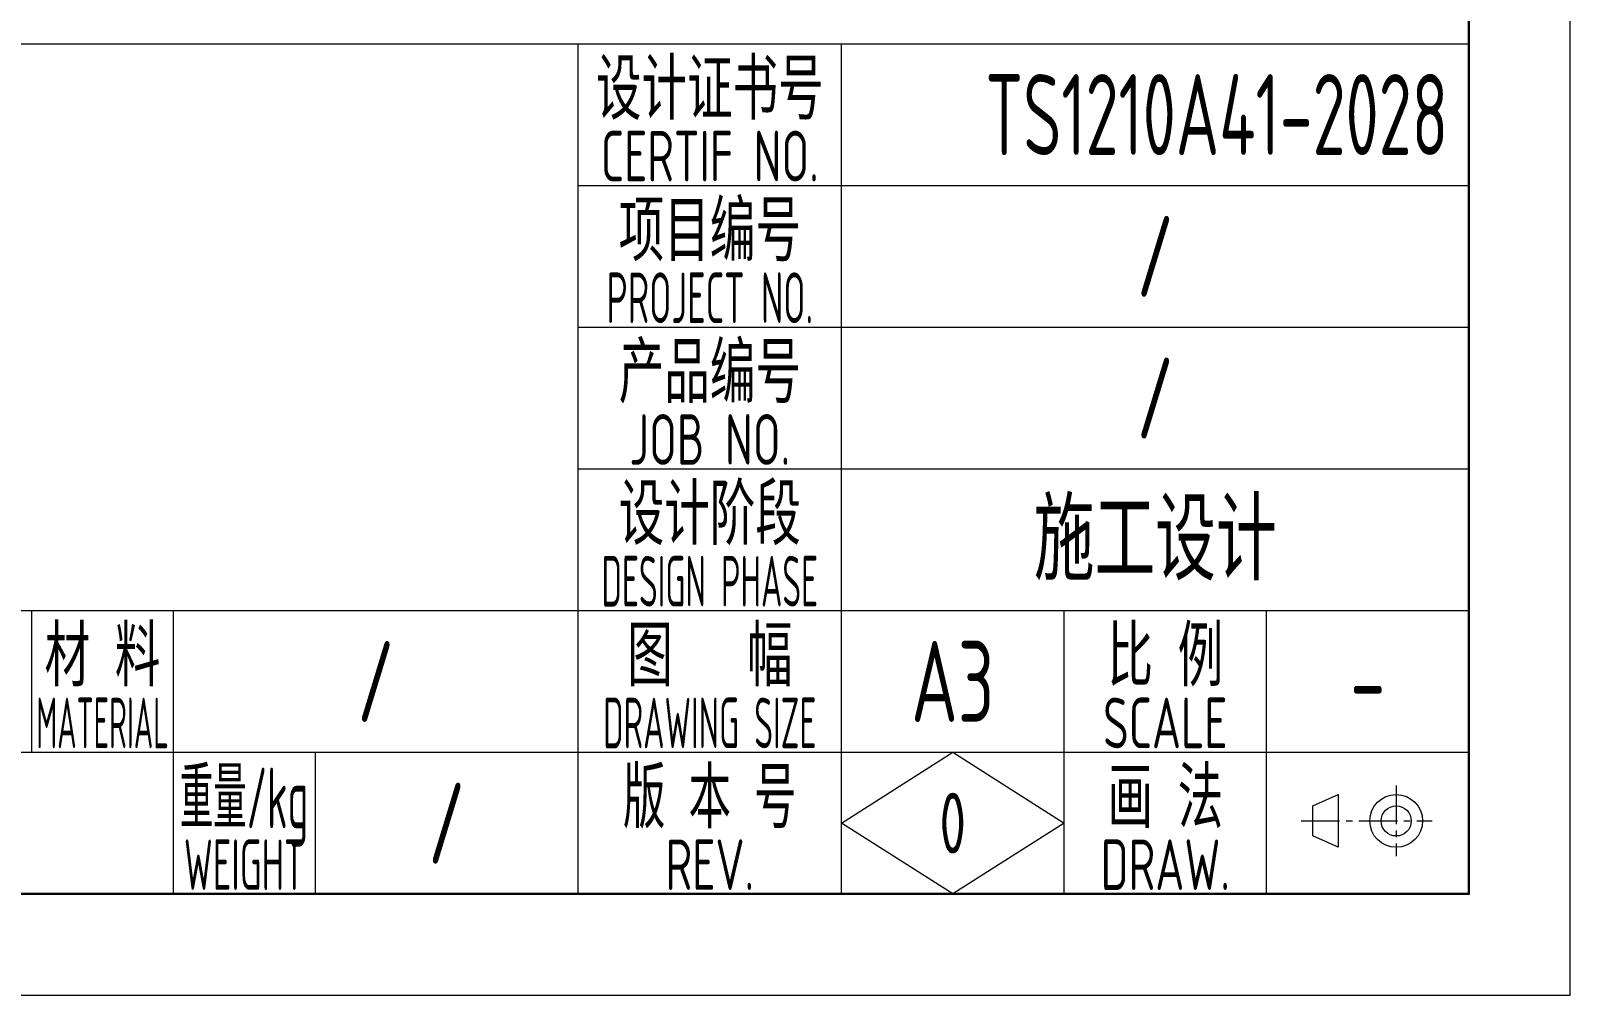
# Model space of a CAD drawing. Header units: millimetres. Extents: x 2135 to 2555, y 1580 to 1877.
# Drawn here: x 2479.1 to 2555.2, y 1579.8 to 1627.4 of the extents above; entities that cross this region are included whole.
import ezdxf
from ezdxf.enums import TextEntityAlignment as Align

# ---------------------------------------------------------------- set-up
doc = ezdxf.new("R2010")
doc.units = ezdxf.units.MM
doc.linetypes.add('CENTER2', pattern=[28.575, 19.05, -3.175, 3.175, -3.175])
for name, color, linetype, lineweight in [('1粗实线', 7, 'Continuous', 30), ('2细实线', 3, 'Continuous', 18), ('3中心线', 1, 'CENTER2', 18), ('7文本', 2, 'Continuous', 18), ('8标注', 3, 'Continuous', 18), ('9图表', 4, 'Continuous', 18)]:
    doc.layers.add(name, color=color, linetype=linetype, lineweight=lineweight)
doc.styles.add('lanpec', font='bpec_e.shx', dxfattribs={"width": 0.75, "bigfont": 'hztxt.shx'})

# ---------------------------------------------------------------- blocks, each defined once
blk = doc.blocks.new('A3')
at = {"layer": '1粗实线'}
blk.add_lwpolyline([(-395, 5), (-5, 5), (-5, 292), (-395, 292)], close=True, dxfattribs=at)
at = {"layer": '9图表'}
blk.add_lwpolyline([(-420, 0), (0, 0), (0, 297), (-420, 297)], close=True, dxfattribs=at)
blk = doc.blocks.new('蓝滨、蓝科零件图标题栏模板')
at = {"layer": '1粗实线'}
blk.add_lwpolyline([(-180, 0), (0, 0), (0, 70), (-180, 70)], close=True, dxfattribs=at)
at = {"layer": '3中心线', "ltscale": 0.1}
for p, q in [((-3.596, 5.352, 0), (-3.596, 1.866, 0)), ((-8.295, 3.609, 0), (-1.824, 3.609, 0))]:
    blk.add_line(p, q, dxfattribs=at)
at = {"layer": '9图表'}
for p, q in [((-180, 42), (0, 42)), ((-44, 0), (-44, 42)), ((-31, 0), (-31, 42)), ((-44, 35), (0, 35)), ((-44, 28), (0, 28)), ((-44, 21), (0, 21)), ((-180, 14), (0, 14)), ((-71, 14, 0), (-71, 7, 0)), ((-64, 14), (-64, 7)), ((-20, 0, 0), (-20, 14, 0)), ((-10, 0, 0), (-10, 14, 0)), ((-180, 7), (0, 7)), ((-64, 7), (-64, 0)), ((-57, 7, 0), (-57, 0, 0))]:
    blk.add_line(p, q, dxfattribs=at)
at = {"layer": '9图表', "elevation": 0}
for points in [[(-20, 3.5), (-25.5, 0), (-31, 3.5), (-25.5, 7)], [(-6.468, 2.307), (-7.716, 2.865), (-7.716, 4.354), (-6.468, 4.912)]]:
    blk.add_lwpolyline(points, close=True, dxfattribs=at)
at = {"layer": '9图表'}
for radius in [1.303, 0.744]:
    blk.add_circle((-3.596, 3.609, 0), radius, dxfattribs=at)
at = {"layer": '7文本', "style": 'lanpec'}
for tag, height, width, p in [('设计证书号', 4, 0.7, (-15.5, 38.5, 0)), ('设计签名', 4, 0.75, (-155.5, 31.5, 0)), ('设计日期', 4, 0.75, (-134.5, 31.5, 0)), ('项目编号', 4, 0.75, (-15.5, 31.5, 0)), ('名称', 5, 0.75, (-84, 30)), ('校对签名', 4, 0.75, (-155.5, 24.5, 0)), ('校对日期', 4, 0.75, (-134.5, 24.5, 0)), ('规格', 5, 0.75, (-84, 24)), ('产品编号', 4, 0.75, (-15.5, 24.5, 0)), ('审核签名', 4, 0.75, (-155.5, 17.5, 0)), ('审核日期', 4, 0.75, (-134.5, 17.5, 0)), ('设计阶段', 4, 0.75, (-15.5, 17.5, 0)), ('材料', 4, 0.75, (-54, 10.5, 0)), ('图幅', 4, 0.75, (-25.5, 10.5, 0)), ('比例', 4, 0.75, (-5, 10.5, 0)), ('重量', 4, 0.75, (-50.5, 3.5, 0)), ('REV', 3, 0.75, (-25.5, 3.5, 0))]:
    blk.add_attdef(tag, text='', height=height, dxfattribs=dict(at, width=width)).set_placement(p, align=Align.MIDDLE_CENTER)
at = {"layer": '7文本', "style": 'lanpec', "width": 0.75}
for tag, p in [('图号', (-110.5, 10.5)), ('文件编号', (-110.5, 3.5, 0))]:
    blk.add_attdef(tag, text='', height=4, dxfattribs=at).set_placement(p, align=Align.MIDDLE_LEFT)
at = {"layer": '9图表', "style": 'lanpec'}
for s, height, width, p in [('设计证书号', 3, 0.75, (-37.5, 39.75, 0)), ('CERTIF NO.', 2.5, 0.75, (-37.5, 36.45, 0)), ('项目编号', 3, 0.75, (-37.5, 32.75, 0)), ('PROJECT NO.', 2.5, 0.6, (-37.5, 29.45, 0)), ('产品编号', 3, 0.75, (-37.5, 25.75, 0)), ('JOB NO.', 2.5, 0.75, (-37.5, 22.45, 0)), ('设计阶段', 3, 0.75, (-37.5, 18.75, 0)), ('DESIGN PHASE', 2.5, 0.55, (-37.5, 15.45, 0)), ('材 料', 3, 0.75, (-67.5, 11.75)), ('图   幅', 3, 0.75, (-37.5, 11.75, 0)), ('比 例', 3, 0.75, (-15, 11.75, 0)), ('MATERIAL', 2.5, 0.5, (-67.5, 8.45)), ('DRAWING SIZE', 2.5, 0.55, (-37.5, 8.45, 0)), ('SCALE', 2.5, 0.75, (-15, 8.45, 0)), ('重量/kg', 3, 0.55, (-60.5, 4.75, 0)), ('版 本 号', 3, 0.7, (-37.5, 4.75)), ('画 法', 3, 0.75, (-15, 4.75, 0)), ('WEIGHT', 2.5, 0.6, (-60.5, 1.45, 0)), ('REV.', 2.5, 0.75, (-37.5, 1.45)), ('DRAW.', 2.5, 0.75, (-15, 1.45, 0))]:
    blk.add_text(s, height=height, dxfattribs=dict(at, width=width)).set_placement(p, align=Align.MIDDLE_CENTER)

msp = doc.modelspace()

# ---------------------------------------------------------------- block references
at = {"layer": '2细实线'}
msp.add_blockref('A3', (2555.182, 1579.765), dxfattribs=at)
at = {"layer": '8标注'}
ref = msp.add_blockref('蓝滨、蓝科零件图标题栏模板', (2550.182, 1584.765), dxfattribs=at)
ref.add_attrib('设计证书号', '    TS1210A41-2028', dxfattribs={"layer": '7文本', "height": 4, "style": 'lanpec', "width": 0.7}).set_placement((2534.682, 1623.265, 0), align=Align.MIDDLE_CENTER)
ref.add_attrib('REV', '0', dxfattribs={"layer": '7文本', "height": 3, "style": 'lanpec', "width": 0.75}).set_placement((2524.682, 1588.265, 0), align=Align.MIDDLE_CENTER)
ref.add_attrib('产品编号', '/', dxfattribs={"layer": '7文本', "height": 4, "style": 'lanpec', "width": 0.75}).set_placement((2534.682, 1609.265, 0), align=Align.MIDDLE_CENTER)
ref.add_attrib('材料', '/', dxfattribs={"layer": '7文本', "height": 4, "style": 'lanpec', "width": 0.75}).set_placement((2496.182, 1595.265, 0), align=Align.MIDDLE_CENTER)
ref.add_attrib('重量', '/', dxfattribs={"layer": '7文本', "height": 4, "style": 'lanpec', "width": 0.75}).set_placement((2499.682, 1588.265, 0), align=Align.MIDDLE_CENTER)
ref.add_attrib('设计阶段', '施工设计', dxfattribs={"layer": '7文本', "height": 4, "style": 'lanpec', "width": 0.75}).set_placement((2534.682, 1602.265, 0), align=Align.MIDDLE_CENTER)
ref.add_attrib('项目编号', '/', dxfattribs={"layer": '7文本', "height": 4, "style": 'lanpec', "width": 0.75}).set_placement((2534.682, 1616.265, 0), align=Align.MIDDLE_CENTER)
ref.add_attrib('图幅', 'A3', dxfattribs={"layer": '7文本', "height": 4, "style": 'lanpec', "width": 0.75}).set_placement((2524.682, 1595.265, 0), align=Align.MIDDLE_CENTER)
ref.add_attrib('比例', '-', dxfattribs={"layer": '7文本', "height": 4, "style": 'lanpec', "width": 0.75}).set_placement((2545.182, 1595.265, 0), align=Align.MIDDLE_CENTER)

doc.saveas('drawing.dxf')
